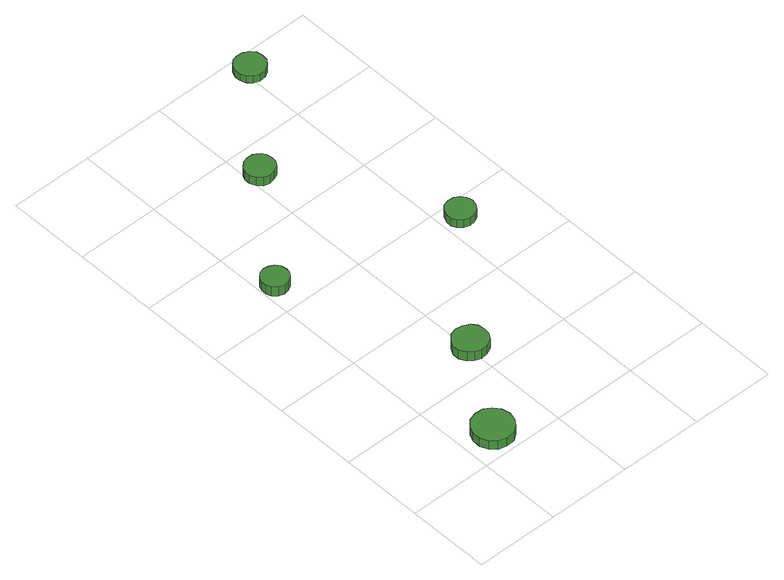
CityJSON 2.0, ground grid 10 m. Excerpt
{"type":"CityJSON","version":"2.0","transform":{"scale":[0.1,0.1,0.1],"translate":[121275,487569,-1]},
"CityObjects":{
"tree1":{"type":"SolitaryVegetationObject","attributes":{"function":"something"},"geometry":[{"type":"MultiSurface","lod":"1","boundaries":[[[0,1,2,3,4,5,6,7,8,9,10,11,12,13,14]],[[15,16,17,18,19,20,21,22,23,24,25,26,27,28,29]],[[0,29,28,1]],[[1,28,27,2]],[[2,27,26,3]],[[3,26,25,4]],[[4,25,24,5]],[[5,24,23,6]],[[6,23,22,7]],[[7,22,21,8]],[[8,21,20,9]],[[9,20,19,10]],[[10,19,18,11]],[[11,18,17,12]],[[12,17,16,13]],[[13,16,15,14]],[[14,15,29,0]]]}]},
"tree2":{"type":"SolitaryVegetationObject","attributes":{"function":"something"},"geometry":[{"type":"MultiSurface","lod":"1","boundaries":[[[30,31,32,33,34,35,36,37,38,39,40,41,42,43,44]],[[45,46,47,48,49,50,51,52,53,54,55,56,57,58,59]],[[30,59,58,31]],[[31,58,57,32]],[[32,57,56,33]],[[33,56,55,34]],[[34,55,54,35]],[[35,54,53,36]],[[36,53,52,37]],[[37,52,51,38]],[[38,51,50,39]],[[39,50,49,40]],[[40,49,48,41]],[[41,48,47,42]],[[42,47,46,43]],[[43,46,45,44]],[[44,45,59,30]]]}]},
"tree3":{"type":"SolitaryVegetationObject","attributes":{"function":"something"},"geometry":[{"type":"MultiSurface","lod":"1","boundaries":[[[60,61,62,63,64,65,66,67,68,69,70,71,72,73,74]],[[75,76,77,78,79,80,81,82,83,84,85,86,87,88,89]],[[60,89,88,61]],[[61,88,87,62]],[[62,87,86,63]],[[63,86,85,64]],[[64,85,84,65]],[[65,84,83,66]],[[66,83,82,67]],[[67,82,81,68]],[[68,81,80,69]],[[69,80,79,70]],[[70,79,78,71]],[[71,78,77,72]],[[72,77,76,73]],[[73,76,75,74]],[[74,75,89,60]]]}]},
"tree4":{"type":"SolitaryVegetationObject","attributes":{"function":"something"},"geometry":[{"type":"MultiSurface","lod":"1","boundaries":[[[90,91,92,93,94,95,96,97,98,99,100,101,102,103,104]],[[105,106,107,108,109,110,111,112,113,114,115,116,117,118,119]],[[90,119,118,91]],[[91,118,117,92]],[[92,117,116,93]],[[93,116,115,94]],[[94,115,114,95]],[[95,114,113,96]],[[96,113,112,97]],[[97,112,111,98]],[[98,111,110,99]],[[99,110,109,100]],[[100,109,108,101]],[[101,108,107,102]],[[102,107,106,103]],[[103,106,105,104]],[[104,105,119,90]]]}]},
"tree5":{"type":"SolitaryVegetationObject","attributes":{"function":"something"},"geometry":[{"type":"MultiSurface","lod":"1","boundaries":[[[120,121,122,123,124,125,126,127,128,129,130,131,132,133,134]],[[135,136,137,138,139,140,141,142,143,144,145,146,147,148,149]],[[120,149,148,121]],[[121,148,147,122]],[[122,147,146,123]],[[123,146,145,124]],[[124,145,144,125]],[[125,144,143,126]],[[126,143,142,127]],[[127,142,141,128]],[[128,141,140,129]],[[129,140,139,130]],[[130,139,138,131]],[[131,138,137,132]],[[132,137,136,133]],[[133,136,135,134]],[[134,135,149,120]]]}]},
"tree6":{"type":"SolitaryVegetationObject","attributes":{"function":"something"},"geometry":[{"type":"MultiSurface","lod":"1","boundaries":[[[150,151,152,153,154,155,156,157,158,159,160,161,162,163,164]],[[165,166,167,168,169,170,171,172,173,174,175,176,177,178,179]],[[150,179,178,151]],[[151,178,177,152]],[[152,177,176,153]],[[153,176,175,154]],[[154,175,174,155]],[[155,174,173,156]],[[156,173,172,157]],[[157,172,171,158]],[[158,171,170,159]],[[159,170,169,160]],[[160,169,168,161]],[[161,168,167,162]],[[162,167,166,163]],[[163,166,165,164]],[[164,165,179,150]]]}]}
},
"vertices":[
[60,30,19],[58,40,19],[52,48,19],[44,53,19],[34,54,19],[24,51,19],[17,44,19],[13,35,19],[13,25,19],[17,16,19],[24,9,19],[34,6,19],[44,7,19],[52,12,19],[58,20,19],[58,20,7],[52,12,7],[44,7,7],[34,6,7],[24,9,7],[17,16,7],[13,25,7],[13,35,7],[17,44,7],[24,51,7],[34,54,7],[44,53,7],[52,48,7],[58,40,7],[60,30,7],
[33,337,19],[32,343,19],[28,349,19],[22,352,19],[16,353,19],[9,351,19],[4,346,19],[2,340,19],[2,334,19],[4,328,19],[9,323,19],[16,321,19],[22,322,19],[28,325,19],[32,331,19],[32,331,6],[28,325,6],[22,322,6],[16,321,6],[9,323,6],[4,328,6],[2,334,6],[2,340,6],[4,346,6],[9,351,6],[16,353,6],[22,352,6],[28,349,6],[32,343,6],[33,337,6],
[123,136,19],[122,144,19],[117,151,19],[109,155,19],[101,156,19],[93,154,19],[87,148,19],[83,140,19],[83,132,19],[87,124,19],[93,119,19],[101,116,19],[109,117,19],[117,121,19],[122,128,19],[122,128,6],[117,121,6],[109,117,6],[101,116,6],[93,119,6],[87,124,6],[83,132,6],[83,140,6],[87,148,6],[93,154,6],[101,156,6],[109,155,6],[117,151,6],[122,144,6],[123,136,6],
[131,464,18],[130,471,18],[126,477,18],[119,481,18],[112,481,18],[105,479,18],[100,474,18],[97,468,18],[97,461,18],[100,454,18],[105,449,18],[112,447,18],[119,448,18],[126,451,18],[130,457,18],[130,457,6],[126,451,6],[119,448,6],[112,447,6],[105,449,6],[100,454,6],[97,461,6],[97,468,6],[100,474,6],[105,479,6],[112,481,6],[119,481,6],[126,477,6],[130,471,6],[131,464,6],
[240,280,18],[238,287,18],[234,293,18],[228,296,18],[221,297,18],[214,295,18],[209,290,18],[206,283,18],[206,276,18],[209,270,18],[214,265,18],[221,263,18],[228,264,18],[234,267,18],[238,273,18],[238,273,7],[234,267,7],[228,264,7],[221,263,7],[214,265,7],[209,270,7],[206,276,7],[206,283,7],[209,290,7],[214,295,7],[221,297,7],[228,296,7],[234,293,7],[238,287,7],[240,280,7],
[224,578,17],[223,586,17],[218,592,17],[212,595,17],[204,596,17],[197,594,17],[192,589,17],[189,582,17],[189,575,17],[192,568,17],[197,563,17],[204,560,17],[212,561,17],[218,565,17],[223,571,17],[223,571,7],[218,565,7],[212,561,7],[204,560,7],[197,563,7],[192,568,7],[189,575,7],[189,582,7],[192,589,7],[197,594,7],[204,596,7],[212,595,7],[218,592,7],[223,586,7],[224,578,7]
]}
